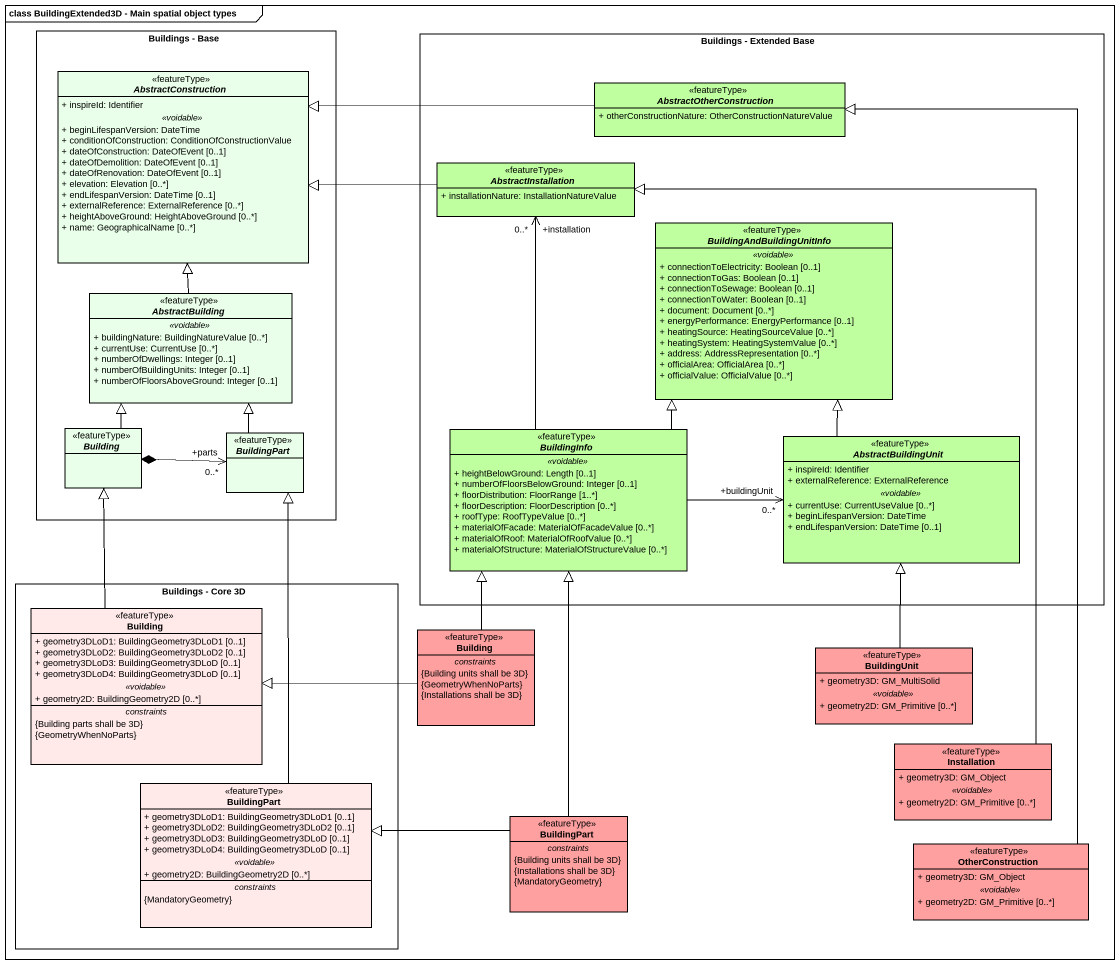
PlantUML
@startuml
mainframe class BuildingExtended3D - Main spatial object types
hide circle
hide empty members
skinparam classAttributeIconSize 0
rectangle "Buildings - Base" as Buildings_Base {
  abstract class AbstractConstruction <<featureType>> #E9FFE9 {
    + inspireId: Identifier
    .. <<voidable>> ..
    + beginLifespanVersion: DateTime
    + conditionOfConstruction: ConditionOfConstructionValue
    + dateOfConstruction: DateOfEvent [0..1]
    + dateOfDemolition: DateOfEvent [0..1]
    + dateOfRenovation: DateOfEvent [0..1]
    + elevation: Elevation [0..*]
    + endLifespanVersion: DateTime [0..1]
    + externalReference: ExternalReference [0..*]
    + heightAboveGround: HeightAboveGround [0..*]
    + name: GeographicalName [0..*]
  }
  abstract class AbstractBuilding <<featureType>> #E9FFE9 {
    .. <<voidable>> ..
    + buildingNature: BuildingNatureValue [0..*]
    + currentUse: CurrentUse [0..*]
    + numberOfDwellings: Integer [0..1]
    + numberOfBuildingUnits: Integer [0..1]
    + numberOfFloorsAboveGround: Integer [0..1]
  }
  abstract class Building <<featureType>> #E9FFE9
  abstract class BuildingPart <<featureType>> #E9FFE9
}
rectangle "Buildings - Extended Base" as Buildings_Extended_Base {
  abstract class AbstractOtherConstruction <<featureType>> #C0FFA0 {
    + otherConstructionNature: OtherConstructionNatureValue
  }
  abstract class AbstractInstallation <<featureType>> #C0FFA0 {
    + installationNature: InstallationNatureValue
  }
  abstract class BuildingAndBuildingUnitInfo <<featureType>> #C0FFA0 {
    .. <<voidable>> ..
    + connectionToElectricity: Boolean [0..1]
    + connectionToGas: Boolean [0..1]
    + connectionToSewage: Boolean [0..1]
    + connectionToWater: Boolean [0..1]
    + document: Document [0..*]
    + energyPerformance: EnergyPerformance [0..1]
    + heatingSource: HeatingSourceValue [0..*]
    + heatingSystem: HeatingSystemValue [0..*]
    + address: AddressRepresentation [0..*]
    + officialArea: OfficialArea [0..*]
    + officialValue: OfficialValue [0..*]
  }
  abstract class BuildingInfo <<featureType>> #C0FFA0 {
    .. <<voidable>> ..
    + heightBelowGround: Length [0..1]
    + numberOfFloorsBelowGround: Integer [0..1]
    + floorDistribution: FloorRange [1..*]
    + floorDescription: FloorDescription [0..*]
    + roofType: RoofTypeValue [0..*]
    + materialOfFacade: MaterialOfFacadeValue [0..*]
    + materialOfRoof: MaterialOfRoofValue [0..*]
    + materialOfStructure: MaterialOfStructureValue [0..*]
  }
  abstract class AbstractBuildingUnit <<featureType>> #C0FFA0 {
    + inspireId: Identifier
    + externalReference: ExternalReference
    .. <<voidable>> ..
    + currentUse: CurrentUseValue [0..*]
    + beginLifespanVersion: DateTime
    + endLifespanVersion: DateTime [0..1]
  }
}
rectangle "Buildings - Core 3D" as Buildings_Core_3D {
  class "Building" as Building_2 <<featureType>> #FFE9E9 {
    + geometry3DLoD1: BuildingGeometry3DLoD1 [0..1]
    + geometry3DLoD2: BuildingGeometry3DLoD2 [0..1]
    + geometry3DLoD3: BuildingGeometry3DLoD [0..1]
    + geometry3DLoD4: BuildingGeometry3DLoD [0..1]
    .. <<voidable>> ..
    + geometry2D: BuildingGeometry2D [0..*]
    -- constraints --
    {Building parts shall be 3D}
    {GeometryWhenNoParts}
  }
  class "BuildingPart" as BuildingPart_2 <<featureType>> #FFE9E9 {
    + geometry3DLoD1: BuildingGeometry3DLoD1 [0..1]
    + geometry3DLoD2: BuildingGeometry3DLoD2 [0..1]
    + geometry3DLoD3: BuildingGeometry3DLoD [0..1]
    + geometry3DLoD4: BuildingGeometry3DLoD [0..1]
    .. <<voidable>> ..
    + geometry2D: BuildingGeometry2D [0..*]
    -- constraints --
    {MandatoryGeometry}
  }
}
class "Building" as Building_3 <<featureType>> #FFA0A0 {
  -- constraints --
  {Building units shall be 3D}
  {GeometryWhenNoParts}
  {Installations shall be 3D}
}
class BuildingUnit <<featureType>> #FFA0A0 {
  + geometry3D: GM_MultiSolid
  .. <<voidable>> ..
  + geometry2D: GM_Primitive [0..*]
}
class Installation <<featureType>> #FFA0A0 {
  + geometry3D: GM_Object
  .. <<voidable>> ..
  + geometry2D: GM_Primitive [0..*]
}
class "BuildingPart" as BuildingPart_3 <<featureType>> #FFA0A0 {
  -- constraints --
  {Building units shall be 3D}
  {Installations shall be 3D}
  {MandatoryGeometry}
}
class OtherConstruction <<featureType>> #FFA0A0 {
  + geometry3D: GM_Object
  .. <<voidable>> ..
  + geometry2D: GM_Primitive [0..*]
}
AbstractOtherConstruction -left-|> AbstractConstruction
AbstractInstallation -left-|> AbstractConstruction
AbstractBuilding -up-|> AbstractConstruction
Building -up-|> AbstractBuilding
BuildingInfo -up-> "+installation\n0..*" AbstractInstallation
BuildingInfo -up-|> BuildingAndBuildingUnitInfo
BuildingInfo -right-> "+buildingUnit\n0..*" AbstractBuildingUnit
BuildingPart -up-|> AbstractBuilding
BuildingPart "+parts\n0..*" <-left-* Building
AbstractBuildingUnit -up-|> BuildingAndBuildingUnitInfo
Building_2 -up-|> Building
Building_3 -up-|> BuildingInfo
Building_3 -left-|> Building_2
BuildingUnit -up-|> AbstractBuildingUnit
Installation -up-|> AbstractInstallation
BuildingPart_2 -up-|> BuildingPart
BuildingPart_3 -up-|> BuildingInfo
BuildingPart_3 -left-|> BuildingPart_2
OtherConstruction -up-|> AbstractOtherConstruction
@enduml
